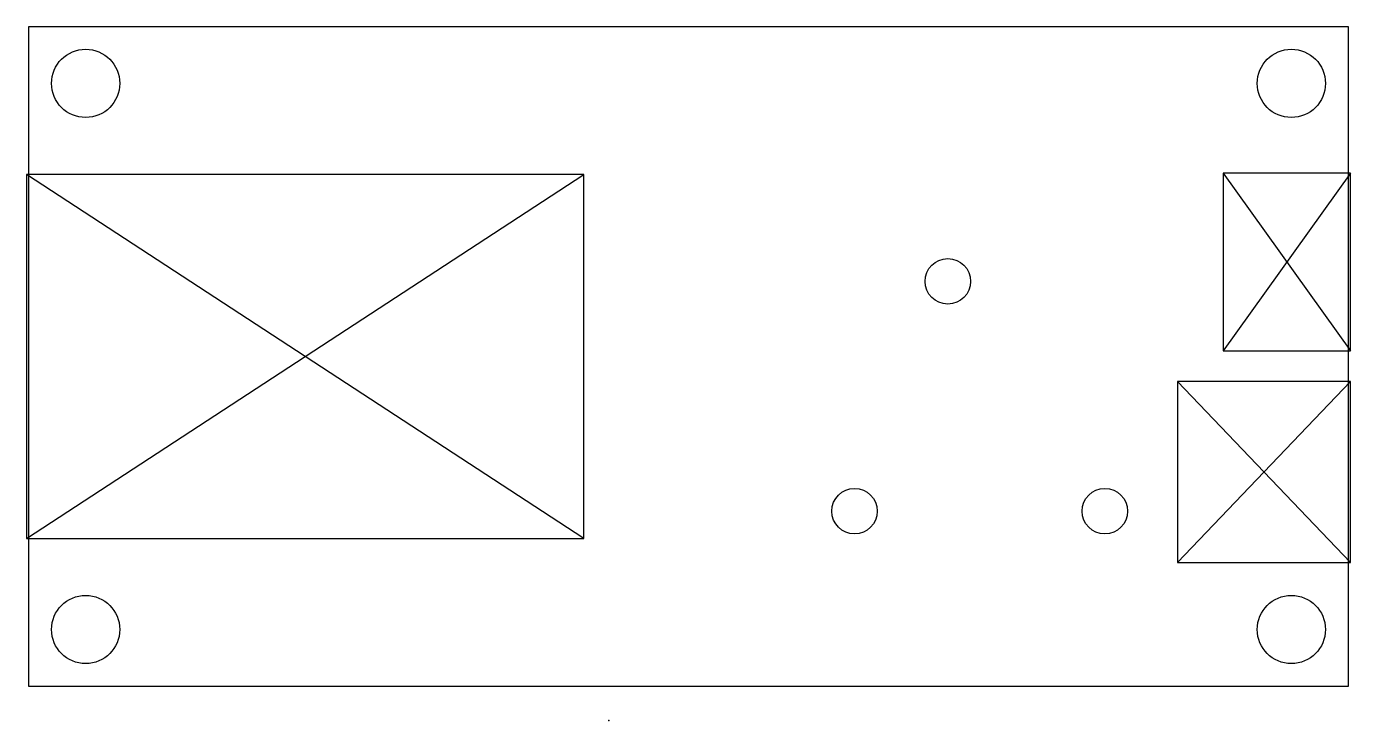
# Model space of a CAD drawing. Header units: centimetres. Extents: x -2.56 to 3.26, y 0 to 3.05.
import ezdxf

# ---------------------------------------------------------------- set-up
doc = ezdxf.new("R2010")
doc.units = ezdxf.units.CM
doc.header["$MEASUREMENT"] = 0
doc.layers.add('ESP32_Firebeetle_DFR0478V4 v8_Sketch1', color=7, linetype='Continuous')

msp = doc.modelspace()

# ---------------------------------------------------------------- linework, layer by layer
at = {"layer": 'ESP32_Firebeetle_DFR0478V4 v8_Sketch1'}
for p, q in [((-2.55, 3.05), (3.25, 3.05)), ((-2.55, 0.15), (-2.55, 3.05)), ((3.25, 3.05), (3.25, 0.15)), ((-2.56, 0.8), (-0.11, 2.4)), ((-0.11, 0.8), (-2.56, 2.4)), ((-0.11, 2.4), (-2.56, 2.4)), ((-2.56, 2.4), (-2.56, 0.8)), ((-0.11, 0.8), (-0.11, 2.4)), ((2.7, 2.405), (3.26, 1.625)), ((2.7, 2.405), (2.7, 1.625)), ((3.26, 2.405), (2.7, 2.405)), ((3.26, 2.405), (2.7, 1.625)), ((3.26, 1.625), (3.26, 2.405)), ((2.7, 1.625), (3.26, 1.625)), ((3.26, 1.49), (2.5, 1.49)), ((2.5, 1.49), (2.5, 0.695)), ((3.26, 0.695), (2.5, 1.49)), ((2.5, 0.695), (3.26, 1.49)), ((3.26, 0.695), (3.26, 1.49)), ((-2.56, 0.8), (-0.11, 0.8)), ((2.5, 0.695), (3.26, 0.695)), ((3.25, 0.15), (-2.55, 0.15))]:
    msp.add_line(p, q, dxfattribs=at)
for centre, radius in [((-2.3, 2.8), 0.15), ((3, 2.8), 0.15), ((1.49, 1.93), 0.1), ((1.08, 0.92), 0.1), ((2.18, 0.92), 0.1), ((-2.3, 0.4), 0.15), ((3, 0.4), 0.15)]:
    msp.add_circle(centre, radius, dxfattribs=at)
for p in [(2.98, 2.015), (-1.335, 1.6), (2.88, 1.0925), (0, 0)]:
    msp.add_point(p, dxfattribs=at)

doc.saveas('drawing.dxf')
